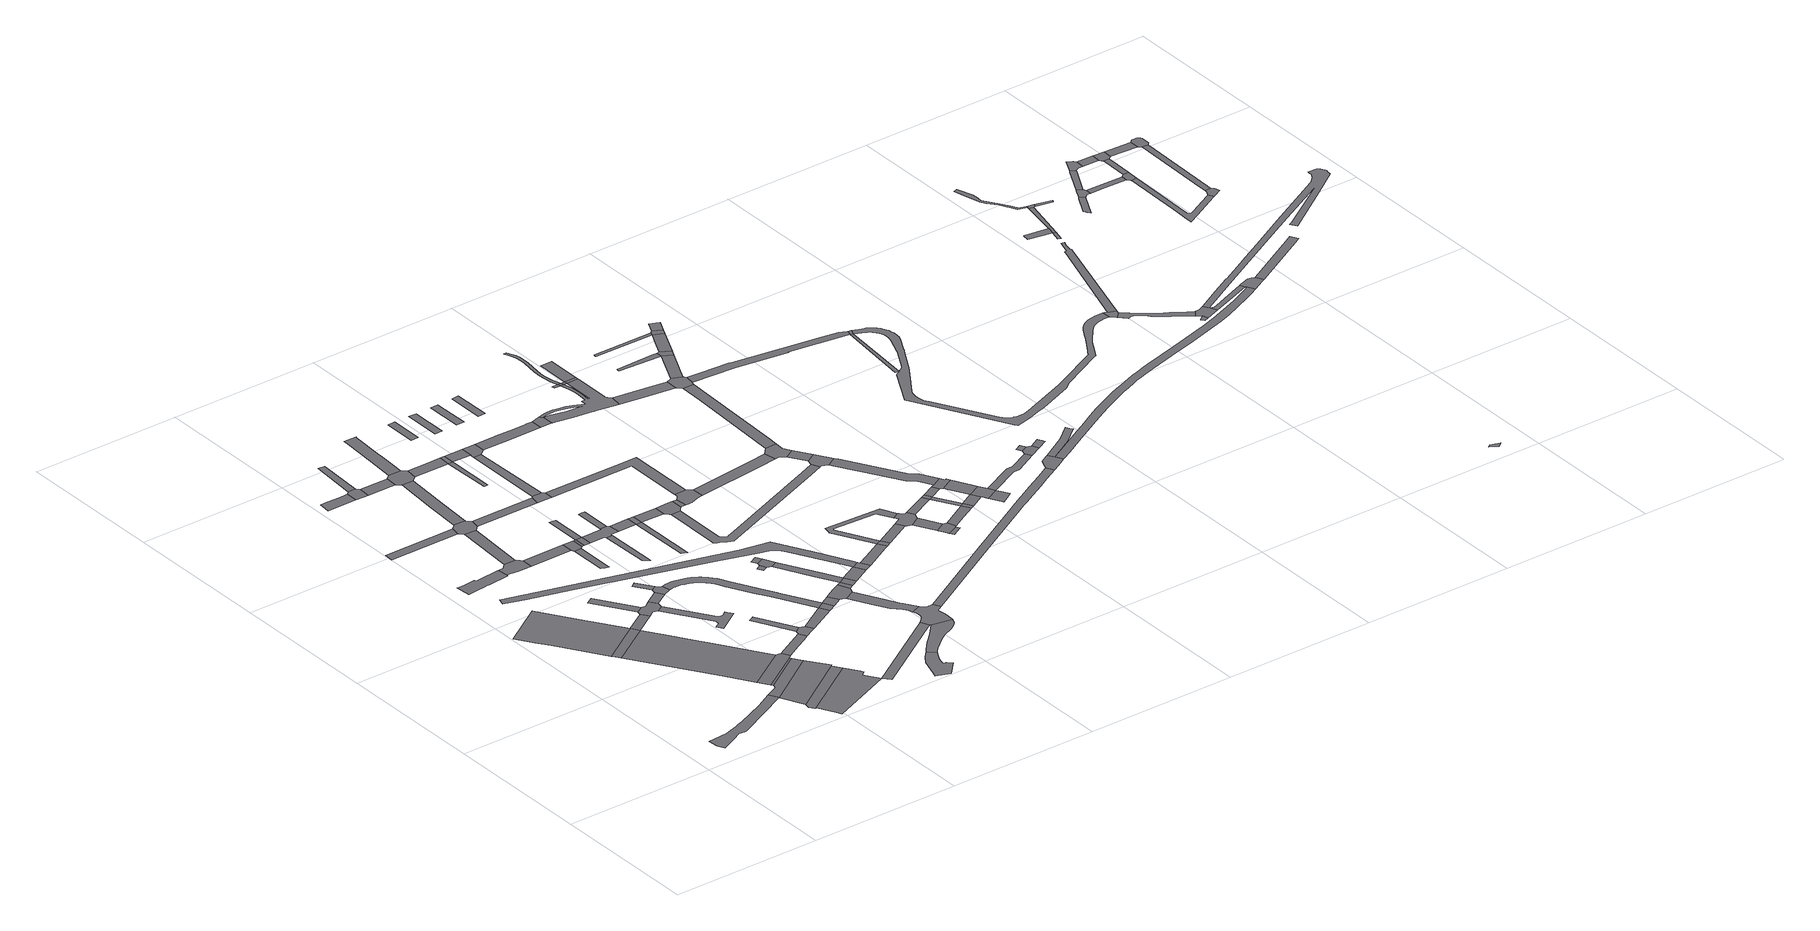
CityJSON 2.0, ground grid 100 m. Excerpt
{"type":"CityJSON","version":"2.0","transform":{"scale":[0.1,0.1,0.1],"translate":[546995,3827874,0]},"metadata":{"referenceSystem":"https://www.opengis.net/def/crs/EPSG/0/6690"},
"CityObjects":{
"road1":{"type":"Road","attributes":{"RoadStructureAttribute.sectionType":"1"},"geometry":[{"type":"MultiSurface","lod":"1","boundaries":[[[0,1,2,3,4,5,6,7,8,9,10,11,12,13,14,15,16,17]]]}]},
"road2":{"type":"Road","attributes":{"function":"3"},"geometry":[{"type":"MultiSurface","lod":"1","boundaries":[[[18,19,20,21,22,23,24,25,26]]]}]},
"road3":{"type":"Road","geometry":[{"type":"MultiSurface","lod":"1","boundaries":[[[26,25,27,28,29]]]}]},
"road4":{"type":"Road","attributes":{"RoadStructureAttribute.sectionType":"1"},"geometry":[{"type":"MultiSurface","lod":"1","boundaries":[[[30,31,32,33,34,35,36,37,38,39,40,41,42,43,44,45,46,47]]]}]},
"road5":{"type":"Road","attributes":{"function":"3"},"geometry":[{"type":"MultiSurface","lod":"1","boundaries":[[[48,49,50,51,29,28,52,53,54]]]}]},
"road6":{"type":"Road","geometry":[{"type":"MultiSurface","lod":"1","boundaries":[[[55,56,57,58,59,60,0,17,61]]]}]},
"road7":{"type":"Road","attributes":{"RoadStructureAttribute.sectionType":"1"},"geometry":[{"type":"MultiSurface","lod":"1","boundaries":[[[62,63,64,65]]]}]},
"road8":{"type":"Road","geometry":[{"type":"MultiSurface","lod":"1","boundaries":[[[66,26,29,67]]]}]},
"road9":{"type":"Road","attributes":{"function":"3"},"geometry":[{"type":"MultiSurface","lod":"1","boundaries":[[[68,61,17,69,70,71]]]}]},
"road10":{"type":"Road","geometry":[{"type":"MultiSurface","lod":"1","boundaries":[[[54,53,72,73,74,75]]]}]},
"road11":{"type":"Road","geometry":[{"type":"MultiSurface","lod":"1","boundaries":[[[73,72,56,55]]]}]},
"road12":{"type":"Road","geometry":[{"type":"MultiSurface","lod":"1","boundaries":[[[76,77,71,70,78,79,80,81,82,83]]]}]},
"road13":{"type":"Road","attributes":{"function":"3","RoadStructureAttribute.sectionType":"1"},"geometry":[{"type":"MultiSurface","lod":"1","boundaries":[[[84,85,86,87,88,89,83,82,90,91,92,93]]]}]},
"road14":{"type":"Road","geometry":[{"type":"MultiSurface","lod":"1","boundaries":[[[94,95,96,97]]]}]},
"road15":{"type":"Road","geometry":[{"type":"MultiSurface","lod":"1","boundaries":[[[98,99,30,47,100,101,102,103,104,105,106,107,108]]]}]},
"road16":{"type":"Road","attributes":{"RoadStructureAttribute.sectionType":"1"},"geometry":[{"type":"MultiSurface","lod":"1","boundaries":[[[109,110,111,112,113,114,115]]]}]},
"road17":{"type":"Road","geometry":[{"type":"MultiSurface","lod":"1","boundaries":[[[116,117,118,97,96,66,67,119,120,121,122]]]}]},
"road18":{"type":"Road","attributes":{"RoadStructureAttribute.sectionType":"1"},"geometry":[{"type":"MultiSurface","lod":"1","boundaries":[[[123,98,108,124]]]}]},
"road19":{"type":"Road","geometry":[{"type":"MultiSurface","lod":"1","boundaries":[[[125,126,127,128,115,114,129,130,131]]]}]},
"road20":{"type":"Road","geometry":[{"type":"MultiSurface","lod":"1","boundaries":[[[132,133,134,135,136,137,138,139,140,141,142,143,121,120]]]}]},
"road21":{"type":"Road","geometry":[{"type":"MultiSurface","lod":"1","boundaries":[[[144,116,122,145]]]}]},
"road22":{"type":"Road","geometry":[{"type":"MultiSurface","lod":"1","boundaries":[[[146,147,148,149,65,64,150,123,124,151,152,153,154,155,156,157,158]]]}]},
"road23":{"type":"Road","attributes":{"RoadStructureAttribute.sectionType":"1"},"geometry":[{"type":"MultiSurface","lod":"1","boundaries":[[[159,160,161,127,126]]]}]},
"road24":{"type":"Road","attributes":{"RoadStructureAttribute.sectionType":"1"},"geometry":[{"type":"MultiSurface","lod":"1","boundaries":[[[162,106,105,163,164]]]}]},
"road25":{"type":"Road","attributes":{"RoadStructureAttribute.sectionType":"1"},"geometry":[{"type":"MultiSurface","lod":"1","boundaries":[[[165,75,74,166,167,168]]]}]},
"road26":{"type":"Road","geometry":[{"type":"MultiSurface","lod":"1","boundaries":[[[169,170,171,172]]]}]},
"road27":{"type":"Road","attributes":{"RoadStructureAttribute.sectionType":"1"},"geometry":[{"type":"MultiSurface","lod":"1","boundaries":[[[173,131,130,174,175,176]]]}]},
"road28":{"type":"Road","geometry":[{"type":"MultiSurface","lod":"1","boundaries":[[[177,172,171,144,145,178,179]]]}]},
"road29":{"type":"Road","attributes":{"RoadStructureAttribute.sectionType":"1"},"geometry":[{"type":"MultiSurface","lod":"1","boundaries":[[[180,181,182,146,158,183,184]]]}]},
"road30":{"type":"Road","attributes":{"RoadStructureAttribute.sectionType":"1"},"geometry":[{"type":"MultiSurface","lod":"1","boundaries":[[[185,186,187,188,189,190]]]}]},
"road31":{"type":"Road","attributes":{"RoadStructureAttribute.sectionType":"1"},"geometry":[{"type":"MultiSurface","lod":"1","boundaries":[[[191,192,193,194,195]]]}]},
"road32":{"type":"Road","geometry":[{"type":"MultiSurface","lod":"1","boundaries":[[[164,163,190,189,196,197,198]]]}]},
"road33":{"type":"Road","geometry":[{"type":"MultiSurface","lod":"1","boundaries":[[[195,194,199,165,168,200,201,202]]]}]},
"road34":{"type":"Road","attributes":{"RoadStructureAttribute.sectionType":"1"},"geometry":[{"type":"MultiSurface","lod":"1","boundaries":[[[203,204,205,206,207,208,209,210,211,212,213,214,215,216,217,218,219,220,221,222,223,224]]]}]},
"road35":{"type":"Road","attributes":{"RoadStructureAttribute.sectionType":"1"},"geometry":[{"type":"MultiSurface","lod":"1","boundaries":[[[198,197,225,226]]]}]},
"road36":{"type":"Road","geometry":[{"type":"MultiSurface","lod":"1","boundaries":[[[227,228,176,175,229,230,180,184,231,232,233,234,235,236]]]}]},
"road37":{"type":"Road","geometry":[{"type":"MultiSurface","lod":"1","boundaries":[[[226,225,237,238]]]}]},
"road38":{"type":"Road","attributes":{"RoadStructureAttribute.sectionType":"1"},"geometry":[{"type":"MultiSurface","lod":"1","boundaries":[[[239,155,154,240,241]]]}]},
"road39":{"type":"Road","geometry":[{"type":"MultiSurface","lod":"1","boundaries":[[[242,243,244,245,246,247,248,249,250,251,252,253,254,255,256,257,258,259,260,261,262,263,264,265,266,267,179,178,268,269,270,271,272,273,274,275,276,277,278,279,280,281,282,283,284,285,286,287,288,289,290,291,292,293,294,295]]]}]},
"road40":{"type":"Road","attributes":{"RoadStructureAttribute.sectionType":"1"},"geometry":[{"type":"MultiSurface","lod":"1","boundaries":[[[296,297,298,226,238]]]}]},
"road41":{"type":"Road","geometry":[{"type":"MultiSurface","lod":"1","boundaries":[[[299,300,301,302,303,304,305,306,307,308,309,310,311,312,313,314]]]}]},
"road42":{"type":"Road","attributes":{"RoadStructureAttribute.sectionType":"1"},"geometry":[{"type":"MultiSurface","lod":"1","boundaries":[[[315,316,93,317,318,319]]]}]},
"road43":{"type":"Road","attributes":{"RoadStructureAttribute.sectionType":"1"},"geometry":[{"type":"MultiSurface","lod":"1","boundaries":[[[320,321,322,227,236,323,324,325,326,327]]]}]},
"road44":{"type":"Road","attributes":{"RoadStructureAttribute.sectionType":"1"},"geometry":[{"type":"MultiSurface","lod":"1","boundaries":[[[294,202,201,328]]]}]},
"road45":{"type":"Road","attributes":{"RoadStructureAttribute.sectionType":"1"},"geometry":[{"type":"MultiSurface","lod":"1","boundaries":[[[329,330,331,332,333,334]]]}]},
"road46":{"type":"Road","geometry":[{"type":"MultiSurface","lod":"1","boundaries":[[[335,336,238,237,337,334,333,338,339,340,341,342]]]}]},
"road47":{"type":"Road","attributes":{"RoadStructureAttribute.sectionType":"1"},"geometry":[{"type":"MultiSurface","lod":"1","boundaries":[[[343,234,233,344,345,346]]]}]},
"road48":{"type":"Road","geometry":[{"type":"MultiSurface","lod":"1","boundaries":[[[295,294,328,347]]]}]},
"road49":{"type":"Road","geometry":[{"type":"MultiSurface","lod":"1","boundaries":[[[348,349,350,351,335,342]]]}]},
"road50":{"type":"Road","attributes":{"RoadStructureAttribute.sectionType":"1"},"geometry":[{"type":"MultiSurface","lod":"1","boundaries":[[[352,353,354,355,356,357,345]]]}]},
"road51":{"type":"Road","geometry":[{"type":"MultiSurface","lod":"1","boundaries":[[[358,241,240,359,360,361,362]]]}]},
"road52":{"type":"Road","attributes":{"RoadStructureAttribute.sectionType":"1"},"geometry":[{"type":"MultiSurface","lod":"1","boundaries":[[[341,340,363,364]]]}]},
"road53":{"type":"Road","attributes":{"RoadStructureAttribute.sectionType":"1"},"geometry":[{"type":"MultiSurface","lod":"1","boundaries":[[[365,295,347,366]]]}]},
"road54":{"type":"Road","geometry":[{"type":"MultiSurface","lod":"1","boundaries":[[[346,345,357,367]]]}]},
"road55":{"type":"Road","attributes":{"RoadStructureAttribute.sectionType":"1"},"geometry":[{"type":"MultiSurface","lod":"1","boundaries":[[[363,368,369,370,371,372]]]}]},
"road56":{"type":"Road","attributes":{"RoadStructureAttribute.sectionType":"1"},"geometry":[{"type":"MultiSurface","lod":"1","boundaries":[[[373,374,375,376,299,314,377,378,379,380,381,382,383,384,385,386,387]]]}]},
"road57":{"type":"Road","geometry":[{"type":"MultiSurface","lod":"1","boundaries":[[[388,389,390,391]]]}]},
"road58":{"type":"Road","attributes":{"RoadStructureAttribute.sectionType":"1"},"geometry":[{"type":"MultiSurface","lod":"1","boundaries":[[[392,358,362,393,394]]]}]},
"road59":{"type":"Road","geometry":[{"type":"MultiSurface","lod":"1","boundaries":[[[364,363,372,395]]]}]},
"road60":{"type":"Road","attributes":{"RoadStructureAttribute.sectionType":"1"},"geometry":[{"type":"MultiSurface","lod":"1","boundaries":[[[367,357,396,397,398,399]]]}]},
"road61":{"type":"Road","geometry":[{"type":"MultiSurface","lod":"1","boundaries":[[[400,401,402,365,366,403,404,405,406,407]]]}]},
"road62":{"type":"Road","geometry":[{"type":"MultiSurface","lod":"1","boundaries":[[[408,409,410,411]]]}]},
"road63":{"type":"Road","geometry":[{"type":"MultiSurface","lod":"1","boundaries":[[[412,413,414,415]]]}]},
"road64":{"type":"Road","geometry":[{"type":"MultiSurface","lod":"1","boundaries":[[[411,410,388,391,416,417]]]}]},
"road65":{"type":"Road","attributes":{"RoadStructureAttribute.sectionType":"1"},"geometry":[{"type":"MultiSurface","lod":"1","boundaries":[[[418,419,420,421,422,405,404,423,424,425,426,427,428,429]]]}]},
"road66":{"type":"Road","attributes":{"RoadStructureAttribute.sectionType":"1"},"geometry":[{"type":"MultiSurface","lod":"1","boundaries":[[[395,372,430,431,432,433]]]}]},
"road67":{"type":"Road","geometry":[{"type":"MultiSurface","lod":"1","boundaries":[[[434,435,399,398,436,392,394,437,438,439,440]]]}]},
"road68":{"type":"Road","geometry":[{"type":"MultiSurface","lod":"1","boundaries":[[[441,417,416,442,443,444]]]}]},
"road69":{"type":"Road","attributes":{"RoadStructureAttribute.sectionType":"1"},"geometry":[{"type":"MultiSurface","lod":"1","boundaries":[[[443,400,407,445]]]}]},
"road70":{"type":"Road","geometry":[{"type":"MultiSurface","lod":"1","boundaries":[[[446,447,448,449,450,451,429,428,452,453,454,455,315,319,373,387,456,457,458,459,460,461,462,463]]]}]},
"road71":{"type":"Road","geometry":[{"type":"MultiSurface","lod":"1","boundaries":[[[444,443,445,464]]]}]},
"road72":{"type":"Road","attributes":{"RoadStructureAttribute.sectionType":"1"},"geometry":[{"type":"MultiSurface","lod":"1","boundaries":[[[465,466,467,468]]]}]},
"road73":{"type":"Road","attributes":{"RoadStructureAttribute.sectionType":"1"},"geometry":[{"type":"MultiSurface","lod":"1","boundaries":[[[469,470,471,361,360,472,473,474]]]}]},
"road74":{"type":"Road","geometry":[{"type":"MultiSurface","lod":"1","boundaries":[[[475,476,433,432,477,478,479,480,481,482,483]]]}]},
"road75":{"type":"Road","attributes":{"RoadStructureAttribute.sectionType":"1"},"geometry":[{"type":"MultiSurface","lod":"1","boundaries":[[[223,444,464,484]]]}]},
"road76":{"type":"Road","attributes":{"RoadStructureAttribute.sectionType":"1"},"geometry":[{"type":"MultiSurface","lod":"1","boundaries":[[[483,482,485,486]]]}]},
"road77":{"type":"Road","attributes":{"RoadStructureAttribute.sectionType":"1"},"geometry":[{"type":"MultiSurface","lod":"1","boundaries":[[[487,488,489,490]]]}]},
"road78":{"type":"Road","geometry":[{"type":"MultiSurface","lod":"1","boundaries":[[[224,223,484,491,492]]]}]},
"road79":{"type":"Road","attributes":{"RoadStructureAttribute.sectionType":"1"},"geometry":[{"type":"MultiSurface","lod":"1","boundaries":[[[493,494,495,496,497,498,499,440,439,500,501,502,503]]]}]},
"road80":{"type":"Road","geometry":[{"type":"MultiSurface","lod":"1","boundaries":[[[473,504,505,486,485,506,507,508,509,510,511,512,513,474]]]}]},
"road81":{"type":"Road","attributes":{"RoadStructureAttribute.sectionType":"1"},"geometry":[{"type":"MultiSurface","lod":"1","boundaries":[[[514,515,492,491,516,517,518]]]}]},
"road82":{"type":"Road","attributes":{"RoadStructureAttribute.sectionType":"1"},"geometry":[{"type":"MultiSurface","lod":"1","boundaries":[[[519,520,521,522]]]}]},
"road83":{"type":"Road","attributes":{"RoadStructureAttribute.sectionType":"1"},"geometry":[{"type":"MultiSurface","lod":"1","boundaries":[[[523,524,525,526,527,528,529,480,479,530,531,532,533,534,535,536,537,538,539]]]}]},
"road84":{"type":"Road","geometry":[{"type":"MultiSurface","lod":"1","boundaries":[[[540,503,502,541,542,543]]]}]},
"road85":{"type":"Road","geometry":[{"type":"MultiSurface","lod":"1","boundaries":[[[544,514,518,545]]]}]},
"road86":{"type":"Road","attributes":{"RoadStructureAttribute.sectionType":"1"},"geometry":[{"type":"MultiSurface","lod":"1","boundaries":[[[546,547,548,549,550,551,552,553,514,544,554,555,556,557,558,559]]]}]},
"road87":{"type":"Road","attributes":{"RoadStructureAttribute.sectionType":"1"},"geometry":[{"type":"MultiSurface","lod":"1","boundaries":[[[560,544,545,561]]]}]},
"road88":{"type":"Road","attributes":{"RoadStructureAttribute.sectionType":"1"},"geometry":[{"type":"MultiSurface","lod":"1","boundaries":[[[562,563,513,512,564,565]]]}]},
"road89":{"type":"Road","attributes":{"RoadStructureAttribute.sectionType":"1"},"geometry":[{"type":"MultiSurface","lod":"1","boundaries":[[[566,567,568,569,570,571,572,573,574,575,576,577,578,579,540,543,580,581,582,583,584,585,586,587,588,589,590,591,592,593,542,541,594,595,596,597,598,599,600,601,602,603,604,605,606,607,608,609,610,611,612,613,614,615,616,617]]]}]},
"road90":{"type":"Road","geometry":[{"type":"MultiSurface","lod":"1","boundaries":[[[618,619,620,559,558,621,560,561,622,623,624,625,626,627]]]}]},
"road91":{"type":"Road","attributes":{"RoadStructureAttribute.sectionType":"1"},"geometry":[{"type":"MultiSurface","lod":"1","boundaries":[[[624,623,628,629,630]]]}]},
"road92":{"type":"Road","geometry":[{"type":"MultiSurface","lod":"1","boundaries":[[[631,632,566,633]]]}]},
"road93":{"type":"Road","attributes":{"RoadStructureAttribute.sectionType":"1"},"geometry":[{"type":"MultiSurface","lod":"1","boundaries":[[[634,630,629,635,636,637,638,639,640,641]]]}]},
"road94":{"type":"Road","geometry":[{"type":"MultiSurface","lod":"1","boundaries":[[[642,643,644,645,646,639,638]]]}]},
"road95":{"type":"Road","geometry":[{"type":"MultiSurface","lod":"1","boundaries":[[[633,566,617,647]]]}]},
"road96":{"type":"Road","attributes":{"RoadStructureAttribute.sectionType":"1"},"geometry":[{"type":"MultiSurface","lod":"1","boundaries":[[[647,617,610,648]]]}]},
"road97":{"type":"Road","attributes":{"RoadStructureAttribute.sectionType":"1"},"geometry":[{"type":"MultiSurface","lod":"1","boundaries":[[[649,650,651,652,653,654,655,656,657,658,659,660,661,662,663,664,665,666,667,668,669,670,633,647]]]}]},
"road98":{"type":"Road","attributes":{"RoadStructureAttribute.sectionType":"1"},"geometry":[{"type":"MultiSurface","lod":"1","boundaries":[[[671,672,673,674,675,676,677,678,679,463,462,680,681,682,683,684,685,686,687]]]}]},
"road99":{"type":"Road","geometry":[{"type":"MultiSurface","lod":"1","boundaries":[[[648,610,609,688]]]}]},
"road100":{"type":"Road","attributes":{"RoadStructureAttribute.sectionType":"1"},"geometry":[{"type":"MultiSurface","lod":"1","boundaries":[[[689,690,627,626,691,692]]]}]},
"road101":{"type":"Road","attributes":{"RoadStructureAttribute.sectionType":"1"},"geometry":[{"type":"MultiSurface","lod":"1","boundaries":[[[693,694,695,696,697,648,688]]]}]},
"road102":{"type":"Road","geometry":[{"type":"MultiSurface","lod":"1","boundaries":[[[698,699,700,562,565,701,702,703]]]}]},
"road103":{"type":"Road","attributes":{"RoadStructureAttribute.sectionType":"1"},"geometry":[{"type":"MultiSurface","lod":"1","boundaries":[[[704,705,641,640,706,707]]]}]},
"road104":{"type":"Road","attributes":{"RoadStructureAttribute.sectionType":"1"},"geometry":[{"type":"MultiSurface","lod":"1","boundaries":[[[703,702,708,709]]]}]},
"road105":{"type":"Road","geometry":[{"type":"MultiSurface","lod":"1","boundaries":[[[709,708,539,538,710,711,712]]]}]},
"road106":{"type":"Road","geometry":[{"type":"MultiSurface","lod":"1","boundaries":[[[713,689,692,714]]]}]},
"road107":{"type":"Road","attributes":{"RoadStructureAttribute.sectionType":"1"},"geometry":[{"type":"MultiSurface","lod":"1","boundaries":[[[715,604,603,716,717,718]]]}]},
"road108":{"type":"Road","attributes":{"RoadStructureAttribute.sectionType":"1"},"geometry":[{"type":"MultiSurface","lod":"1","boundaries":[[[714,692,704,719]]]}]},
"road109":{"type":"Road","geometry":[{"type":"MultiSurface","lod":"1","boundaries":[[[719,704,707,720]]]}]},
"road110":{"type":"Road","attributes":{"RoadStructureAttribute.sectionType":"1"},"geometry":[{"type":"MultiSurface","lod":"1","boundaries":[[[721,713,714,722]]]}]},
"road111":{"type":"Road","attributes":{"RoadStructureAttribute.sectionType":"1"},"geometry":[{"type":"MultiSurface","lod":"1","boundaries":[[[723,724,725,700,699,726,727,728]]]}]},
"road112":{"type":"Road","attributes":{"RoadStructureAttribute.sectionType":"1"},"geometry":[{"type":"MultiSurface","lod":"1","boundaries":[[[729,730,731,712,711,732,733,734,735,736,737]]]}]},
"road113":{"type":"Road","attributes":{"RoadStructureAttribute.sectionType":"1"},"geometry":[{"type":"MultiSurface","lod":"1","boundaries":[[[738,719,720,739]]]}]},
"road114":{"type":"Road","geometry":[{"type":"MultiSurface","lod":"1","boundaries":[[[740,741,737,736,721,722,742,743]]]}]},
"road115":{"type":"Road","attributes":{"RoadStructureAttribute.sectionType":"1"},"geometry":[{"type":"MultiSurface","lod":"1","boundaries":[[[744,743,742,738,745]]]}]},
"road116":{"type":"Road","geometry":[{"type":"MultiSurface","lod":"1","boundaries":[[[746,747,748,718,717,749,723,728,750,751,752,753,754,755,756,757,758,759]]]}]},
"road117":{"type":"Road","geometry":[{"type":"MultiSurface","lod":"1","boundaries":[[[745,738,739,760,761,762,763,764]]]}]},
"road118":{"type":"Road","geometry":[{"type":"MultiSurface","lod":"1","boundaries":[[[765,766,767,768,769,770,771,763,762]]]}]},
"road119":{"type":"Road","attributes":{"RoadStructureAttribute.sectionType":"1"},"geometry":[{"type":"MultiSurface","lod":"1","boundaries":[[[772,773,774,775,776,777,778,779]]]}]},
"road120":{"type":"Road","attributes":{"RoadStructureAttribute.sectionType":"1"},"geometry":[{"type":"MultiSurface","lod":"1","boundaries":[[[779,746,759,780]]]}]},
"road121":{"type":"Road","attributes":{"RoadStructureAttribute.sectionType":"1"},"geometry":[{"type":"MultiSurface","lod":"1","boundaries":[[[781,782,783,784,785,786]]]}]},
"road122":{"type":"Road","geometry":[{"type":"MultiSurface","lod":"1","boundaries":[[[787,788,772,779,780,789]]]}]},
"road123":{"type":"Road","attributes":{"RoadStructureAttribute.sectionType":"1"},"geometry":[{"type":"MultiSurface","lod":"1","boundaries":[[[790,791,792,764,763,793,794,795]]]}]},
"road124":{"type":"Road","attributes":{"RoadStructureAttribute.sectionType":"1"},"geometry":[{"type":"MultiSurface","lod":"1","boundaries":[[[785,796,797,798,787,789,799]]]}]},
"road125":{"type":"Road","geometry":[{"type":"MultiSurface","lod":"1","boundaries":[[[800,801,802,803,786,785,799,804]]]}]},
"road126":{"type":"Road","attributes":{"RoadStructureAttribute.sectionType":"1"},"geometry":[{"type":"MultiSurface","lod":"1","boundaries":[[[805,800,804,806]]]}]},
"road127":{"type":"Road","geometry":[{"type":"MultiSurface","lod":"1","boundaries":[[[807,808,809,810,671,687,811,812,813,814]]]}]},
"road128":{"type":"Road","geometry":[{"type":"MultiSurface","lod":"1","boundaries":[[[815,816,817,818]]]}]},
"road129":{"type":"Road","attributes":{"RoadStructureAttribute.sectionType":"1"},"geometry":[{"type":"MultiSurface","lod":"1","boundaries":[[[819,820,821,822,823,824,825,756,755,826,827,828,829,830,831,832]]]}]},
"road130":{"type":"Road","geometry":[{"type":"MultiSurface","lod":"1","boundaries":[[[833,818,817,834,790,795,835,836]]]}]},
"road131":{"type":"Road","attributes":{"RoadStructureAttribute.sectionType":"1"},"geometry":[{"type":"MultiSurface","lod":"1","boundaries":[[[837,838,839,836,835]]]}]},
"road132":{"type":"Road","attributes":{"RoadStructureAttribute.sectionType":"1"},"geometry":[{"type":"MultiSurface","lod":"1","boundaries":[[[840,841,842,843,844,845,807,814]]]}]},
"road133":{"type":"Road","attributes":{"RoadStructureAttribute.sectionType":"1"},"geometry":[{"type":"MultiSurface","lod":"1","boundaries":[[[831,846,847,848]]]}]},
"road134":{"type":"Road","geometry":[{"type":"MultiSurface","lod":"1","boundaries":[[[832,831,848,849]]]}]},
"road135":{"type":"Road","attributes":{"RoadStructureAttribute.sectionType":"1"},"geometry":[{"type":"MultiSurface","lod":"1","boundaries":[[[850,851,852,853,854,855,856,857,858,859,860,861,862,863,864,865,866,867,868,869,870,871,872,873,874,875,876,877,878,879,880,881,882,883,884,885,886,887,888,889,890,891,892,893,894,895,896,897,898,899,900,901,902,903,904,905,906,907,908,909,910,911,912,913,849,848,914,915,916,917,918,919,920,921,922,923,924,925,926,927,928,929,930,931,932,847,933,934,935,936,937,938,939,940,941,942,943,944,945,946,947,948,949,950,951,952,953,954,955,956,957,958,959,960,961,962,963,964,965]]]}]},
"road136":{"type":"Road","attributes":{"RoadStructureAttribute.sectionType":"1"},"geometry":[{"type":"MultiSurface","lod":"1","boundaries":[[[966,967,968,969,970,971,972,973,974,975,976,977,978,979,980,981,982,983,984,985,986,987,988,989,813,812,990,991,992,993,994,995,996,997,998,999,1000,1001,1002,1003,1004,1005,1006,1007,1008,1009,1010,1011,1012,1013,1014,1015]]]}]},
"road137":{"type":"Road","geometry":[{"type":"MultiSurface","lod":"1","boundaries":[[[1016,965,964,1017,1018,1019,1020]]]}]},
"road138":{"type":"Road","geometry":[{"type":"MultiSurface","lod":"1","boundaries":[[[1021,1022,1023,1024]]]}]},
"road139":{"type":"Road","attributes":{"RoadStructureAttribute.sectionType":"1"},"geometry":[{"type":"MultiSurface","lod":"1","boundaries":[[[1025,1026,1027,1028,1029,1030,1031,1032,1033,1034,1035,1018,1017,1036,1037,1038,1039,1040,1041,1042,1043,1044,1045,1046,1047,1048]]]}]},
"road140":{"type":"Road","attributes":{"RoadStructureAttribute.sectionType":"1"},"geometry":[{"type":"MultiSurface","lod":"1","boundaries":[[[1049,1050,1051,1052,1053,1054,1055,1056,1057,1058,1059,1060,1061,1062,1063,1064,1065,1066,1020,1019]]]}]},
"road141":{"type":"Road","geometry":[{"type":"MultiSurface","lod":"1","boundaries":[[[1067,1068,1069,1070,1071,1072,1073,1074]]]}]},
"road142":{"type":"Road","geometry":[{"type":"MultiSurface","lod":"1","boundaries":[[[1075,1076,1048,1047,1077,1067,1074,1078,1079,1080,1081]]]}]},
"road143":{"type":"Road","geometry":[{"type":"MultiSurface","lod":"1","boundaries":[[[1082,1083,1084,1085,1086]]]}]},
"road144":{"type":"Road","geometry":[{"type":"MultiSurface","lod":"1","boundaries":[[[1085,1087,1088,1089]]]}]},
"road145":{"type":"Road","attributes":{"RoadStructureAttribute.sectionType":"1"},"geometry":[{"type":"MultiSurface","lod":"1","boundaries":[[[1090,1091,1092,1093,1094,1095,1096,1079,1078,1097,1098]]]}]},
"road146":{"type":"Road","attributes":{"RoadStructureAttribute.sectionType":"1"},"geometry":[{"type":"MultiSurface","lod":"1","boundaries":[[[1099,1086,1085,1089,1100]]]}]},
"road147":{"type":"Road","attributes":{"RoadStructureAttribute.sectionType":"1"},"geometry":[{"type":"MultiSurface","lod":"1","boundaries":[[[1101,1102,1103,1104,1105,1106,1107,1108,1109,1110,1111,1112,1113,1114,1115,1116]]]}]},
"road148":{"type":"Road","geometry":[{"type":"MultiSurface","lod":"1","boundaries":[[[1116,1115,1099,1100,1117,1118]]]}]},
"road149":{"type":"Road","geometry":[{"type":"MultiSurface","lod":"1","boundaries":[[[1119,1120,1121,1090,1098,1122,966,1015,1123,1124,1125]]]}]},
"road150":{"type":"Road","geometry":[{"type":"MultiSurface","lod":"1","boundaries":[[[1126,1127,1118,1117]]]}]},
"road151":{"type":"Road","geometry":[{"type":"MultiSurface","lod":"1","boundaries":[[[1128,1129,1130,1131,1132,1133,1134,1135,1136,1137,1138]]]}]},
"road152":{"type":"Road","geometry":[{"type":"MultiSurface","lod":"1","boundaries":[[[1139,1140,1141,1142,1128,1138,1143,1144,1145,1146]]]}]},
"road153":{"type":"Road","attributes":{"RoadStructureAttribute.sectionType":"1"},"geometry":[{"type":"MultiSurface","lod":"1","boundaries":[[[1147,1148,1149,1125,1124,1150,1151,1152]]]}]},
"road154":{"type":"Road","attributes":{"RoadStructureAttribute.sectionType":"1"},"geometry":[{"type":"MultiSurface","lod":"1","boundaries":[[[1153,1154,1139,1146,1155,1156]]]}]},
"road155":{"type":"Road","attributes":{"RoadStructureAttribute.sectionType":"1"},"geometry":[{"type":"MultiSurface","lod":"1","boundaries":[[[1145,1144,1157,1158,1159]]]}]},
"road156":{"type":"Road","attributes":{"RoadStructureAttribute.sectionType":"1"},"geometry":[{"type":"MultiSurface","lod":"1","boundaries":[[[1160,1161,1162,1163,1164,1165,1166,1167,1168,1169,1170,1171,1172,1173,1174,1075,1081,1175,1176,1177,1178,1179,1180,1181,1182,1183,1184,1185,1186,1187,1188,1189,1190,1191,1192,1193,1194,1195]]]}]},
"road157":{"type":"Road","geometry":[{"type":"MultiSurface","lod":"1","boundaries":[[[1196,1197,1153,1156,1198,1199,1200,1201,1202]]]}]},
"road158":{"type":"Road","geometry":[{"type":"MultiSurface","lod":"1","boundaries":[[[1203,1159,1158,1204,1205,1206,1207]]]}]},
"road159":{"type":"Road","attributes":{"RoadStructureAttribute.sectionType":"1"},"geometry":[{"type":"MultiSurface","lod":"1","boundaries":[[[1201,1200,1208,1209]]]}]},
"road160":{"type":"Road","attributes":{"RoadStructureAttribute.sectionType":"1"},"geometry":[{"type":"MultiSurface","lod":"1","boundaries":[[[1210,1211,1212,1213,1214,1215,1216,1206,1205,1217,1218,1219,1220,1221,1222,1223]]]}]},
"road161":{"type":"Road","attributes":{"RoadStructureAttribute.sectionType":"1"},"geometry":[{"type":"MultiSurface","lod":"1","boundaries":[[[1224,1225,1203,1207,1226,1227]]]}]},
"road162":{"type":"Road","geometry":[{"type":"MultiSurface","lod":"1","boundaries":[[[1209,1208,1228,1224,1227,1229,1230]]]}]},
"road163":{"type":"Road","geometry":[{"type":"MultiSurface","lod":"1","boundaries":[[[1231,1232,1223,1222,1233,1234,1235,1236,1237,1238]]]}]},
"road164":{"type":"Road","attributes":{"RoadStructureAttribute.sectionType":"1"},"geometry":[{"type":"MultiSurface","lod":"1","boundaries":[[[1230,1229,1239,1240]]]}]},
"road165":{"type":"Road","attributes":{"RoadStructureAttribute.sectionType":"1"},"geometry":[{"type":"MultiSurface","lod":"1","boundaries":[[[1241,1242,1231,1238,1243,1244]]]}]},
"road166":{"type":"Road","geometry":[{"type":"MultiSurface","lod":"1","boundaries":[[[1245,1246,1240,1239,1247,1241,1244,1248,1249,1250,1251,1252]]]}]}
},
"vertices":[
[787,459,0],[674,399,0],[485,315,0],[445,301,0],[425,294,0],[353,269,0],[333,263,0],[200,251,0],[207,185,0],[211,174,0],[228,139,0],[246,147,0],[326,186,0],[389,216,0],[426,213,0],[441,212,0],[453,218,0],[817,398,0],
[483,1735,0],[482,1736,0],[400,1862,0],[291,2030,0],[15,1851,0],[99,1722,0],[143,1655,0],[340,1351,0],[615,1530,0],
[354,1329,0],[373,1301,0],[648,1480,0],
[415,2507,0],[269,2493,0],[247,2491,0],[244,2497,0],[239,2505,0],[160,2498,0],[113,2495,0],[110,2495,0],[116,2428,0],[118,2400,0],[121,2400,0],[169,2405,0],[251,2411,0],[254,2412,0],[272,2413,0],[276,2413,0],[422,2426,0],[422,2439,0],
[1056,847,0],[887,1108,0],[820,1212,0],[742,1333,0],[708,785,0],[820,612,0],[1094,789,0],
[1144,703,0],[876,527,0],[867,500,0],[860,496,0],[831,482,0],[801,466,0],[1183,644,0],
[11,3037,0],[7,2976,0],[485,2976,0],[493,3036,0],
[759,1624,0],[792,1574,0],
[1267,517,0],[820,393,0],[891,244,0],[1277,503,0],
[866,542,0],[1135,717,0],[1159,730,0],[1130,783,0],
[1269,497,0],[1273,500,0],[888,229,0],[884,210,0],[884,209,0],[906,177,0],[912,180,0],[1307,438,0],
[1396,238,0],[1357,297,0],[1351,306,0],[1353,308,0],[1378,331,0],[1365,349,0],[918,170,0],[974,62,0],[991,32,0],[1415,210,0],
[645,1936,0],[599,1906,0],[764,1652,0],[810,1682,0],
[484,2540,0],[454,2511,0],[499,2434,0],[500,2429,0],[518,2429,0],[558,2430,0],[590,2430,0],[594,2430,0],[597,2508,0],[583,2522,0],[564,2540,0],
[251,3712,0],[201,3712,0],[112,3713,0],[63,3713,0],[56,3633,0],[254,3633,0],[255,3712,0],
[881,1705,0],[838,1676,0],[837,1676,0],[832,1600,0],[863,1590,0],[909,1620,0],[914,1654,0],
[513,2946,0],[593,2942,0],
[341,3719,0],[327,3735,0],[277,3732,0],[261,3717,0],[315,3632,0],[344,3632,0],[348,3711,0],
[1028,1336,0],[1055,1296,0],[1050,1267,0],[1015,1244,0],[1040,1207,0],[1186,1302,0],[1164,1337,0],[1158,1347,0],[1144,1337,0],[1123,1324,0],[1101,1326,0],[1094,1337,0],
[973,1765,0],[1006,1715,0],
[526,3067,0],[526,3065,0],[512,3052,0],[500,3042,0],[496,2964,0],[612,2962,0],[617,2968,0],[622,2973,0],[623,2975,0],[633,3034,0],[619,3049,0],[617,3052,0],[605,3064,0],
[344,4042,0],[321,4044,0],[299,4045,0],
[603,2508,0],[883,2431,0],[883,2510,0],
[1339,894,0],[1248,780,0],[1328,823,0],[1366,844,0],
[948,1923,0],[914,1901,0],[980,1798,0],[1014,1819,0],
[505,3711,0],[508,3631,0],[537,3631,0],[543,3711,0],
[1022,1806,0],[1059,1736,0],[1049,1795,0],
[568,3606,0],[543,3300,0],[542,3300,0],[622,3300,0],[647,3603,0],
[894,2166,0],[918,2159,0],[942,2151,0],[942,2159,0],[942,2414,0],[892,2411,0],
[1251,1206,0],[1231,1196,0],[1211,1185,0],[1348,924,0],[1385,951,0],
[957,2427,0],[961,2431,0],[960,2510,0],
[1343,905,0],[1422,874,0],[1448,888,0],[1422,938,0],
[2089,1347,0],[1961,1590,0],[1960,1590,0],[1960,1591,0],[1843,1812,0],[1651,1849,0],[219,2240,0],[206,2194,0],[336,2156,0],[631,2071,0],[1092,1938,0],[1167,1916,0],[1459,1830,0],[1708,1756,0],[1791,1731,0],[1814,1713,0],[1831,1700,0],[1836,1691,0],[1838,1688,0],[2022,1346,0],[2048,1299,0],[2100,1326,0],
[976,2431,0],[976,2510,0],
[574,3738,0],[554,3721,0],[548,3623,0],[566,3608,0],[647,3604,0],[668,3621,0],[679,3630,0],[690,3710,0],[675,3722,0],[657,3735,0],
[1021,2431,0],[1021,2510,0],
[1057,3033,0],[1058,2973,0],[1067,3033,0],
[1538,1320,0],[1527,1341,0],[1474,1439,0],[1442,1498,0],[1403,1569,0],[1385,1605,0],[1364,1647,0],[1351,1671,0],[1343,1682,0],[1335,1693,0],[1318,1713,0],[1306,1725,0],[1289,1741,0],[1280,1748,0],[1264,1759,0],[1256,1764,0],[1243,1771,0],[1223,1780,0],[1210,1785,0],[1182,1793,0],[1155,1799,0],[1141,1802,0],[1129,1803,0],[1120,1804,0],[1104,1803,0],[1085,1801,0],[1094,1742,0],[1108,1743,0],[1120,1744,0],[1125,1743,0],[1133,1743,0],[1142,1741,0],[1166,1735,0],[1192,1727,0],[1201,1724,0],[1216,1718,0],[1225,1713,0],[1231,1709,0],[1243,1700,0],[1250,1695,0],[1264,1682,0],[1274,1672,0],[1289,1655,0],[1294,1647,0],[1300,1640,0],[1311,1619,0],[1331,1578,0],[1350,1541,0],[1389,1469,0],[1421,1411,0],[1459,1340,0],[1485,1292,0],[1611,1055,0],[1661,1086,0],
[1021,2755,0],[998,2755,0],[976,2755,0],
[1794,288,0],[1758,250,0],[1723,197,0],[1685,78,0],[1672,42,0],[1763,10,0],[1843,95,0],[1817,126,0],[1807,123,0],[1802,124,0],[1796,133,0],[1796,138,0],[1798,149,0],[1807,179,0],[1823,209,0],[1842,243,0],
[1971,573,0],[1718,405,0],[1454,164,0],[1898,453,0],[1998,519,0],
[605,4196,0],[602,4157,0],[587,3923,0],[661,3802,0],[669,3921,0],[672,3972,0],[686,4182,0],[687,4190,0],
[1645,993,0],
[1135,2093,0],[1155,2080,0],[1175,2066,0],[1175,2080,0],[1172,2421,0],[1132,2421,0],
[1164,2522,0],[1164,2511,0],[1121,2431,0],[1172,2434,0],[1174,2434,0],[1229,2434,0],[1223,2511,0],[1211,2521,0],
[838,3711,0],[919,3631,0],[922,3631,0],[926,3711,0],
[1696,1020,0],
[1209,2726,0],[1188,2727,0],[1166,2728,0],[1166,2727,0],
[923,3623,0],[928,3303,0],[941,3304,0],[953,3304,0],[955,3621,0],[955,3632,0],
[1078,3047,0],[1120,2973,0],[1161,2973,0],[1161,3032,0],[1146,3046,0],
[1357,2434,0],[1356,2512,0],
[1725,1124,0],[1765,1057,0],
[955,3711,0],
[1361,2021,0],[1380,2014,0],[1398,2008,0],[1398,2015,0],[1394,2434,0],
[2002,509,0],[1931,432,0],[1867,371,0],[1813,308,0],[1853,259,0],[1871,279,0],[1913,315,0],[1942,337,0],[1980,365,0],[2001,376,0],[2067,407,0],[2098,426,0],[2120,447,0],[2130,462,0],[2137,483,0],
[1635,1637,0],[1600,1616,0],[1617,1580,0],[1653,1599,0],
[1082,3601,0],[1135,3593,0],[1135,3601,0],
[1394,2512,0],
[960,3632,0],[1080,3631,0],[1083,3631,0],[1083,3711,0],
[1853,1193,0],[1801,1168,0],[1761,1146,0],[1780,1052,0],[1801,1046,0],[1873,1082,0],[1882,1106,0],[1888,1119,0],
[1668,1726,0],[1620,1700,0],[1640,1662,0],[1689,1687,0],
[915,3971,0],[966,3971,0],[966,4191,0],[914,4185,0],
[1680,1587,0],[1730,1611,0],
[2041,772,0],[2023,803,0],[2009,819,0],[1962,911,0],[1949,935,0],[1877,903,0],[1877,902,0],[1930,801,0],[1983,745,0],[1999,717,0],[2011,691,0],[2073,718,0],
[1395,2434,0],[1401,2434,0],[1554,2434,0],[1556,2512,0],
[1130,3711,0],[1110,3711,0],[1083,3620,0],[1149,3611,0],[1163,3622,0],[1174,3631,0],[1174,3711,0],
[1872,1344,0],[1810,1344,0],[1883,1207,0],[1929,1237,0],
[1920,1137,0],
[2138,687,0],[2122,686,0],[2117,687,0],[2107,688,0],[2093,696,0],[2082,705,0],[2018,671,0],[2020,652,0],[2019,634,0],[2011,610,0],[2140,505,0],[2141,524,0],[2142,559,0],[2137,616,0],[2138,618,0],[2150,625,0],[2177,643,0],[2153,690,0],
[1969,1162,0],
[1066,4191,0],[1066,3943,0],[1118,3943,0],[1119,4188,0],
[1818,3031,0],[1779,3031,0],[1737,3031,0],[1737,2971,0],[1739,2568,0],[1819,2568,0],
[1647,2513,0],[1597,2512,0],[1555,2433,0],[1577,2408,0],[1583,2402,0],[1651,2403,0],[1657,2410,0],[1677,2434,0],[1677,2513,0],
[2086,1224,0],
[1713,2434,0],[1711,2513,0],
[1226,3946,0],[1279,3946,0],[1279,4193,0],[1224,4189,0],
[2139,1253,0],[2109,1310,0],
[1548,3711,0],[1544,3711,0],[1426,3710,0],[1421,3710,0],[1327,3711,0],[1320,3711,0],[1319,3711,0],[1327,3631,0],[1444,3631,0],[1588,3631,0],[1589,3711,0],
[1739,2545,0],[1719,2522,0],[1735,2435,0],[1740,2435,0],[1742,2435,0],[1758,2435,0],[1760,2435,0],[1818,2457,0],[1853,2462,0],[1851,2542,0],
[2317,1421,0],[2180,1348,0],[2319,1349,0],[2332,1356,0],[2348,1364,0],
[1384,3949,0],[1435,3949,0],[1434,4201,0],[1383,4194,0],
[2465,2317,0],[1751,2034,0],[1750,2033,0],[1693,2010,0],[1692,2010,0],[1680,2011,0],[1649,2041,0],[1579,2022,0],[1578,2001,0],[1598,1990,0],[1625,1977,0],[1651,1963,0],[1686,1945,0],[1980,2062,0],[2488,2262,0],[2584,2302,0],[2561,2358,0],
[1655,3730,0],[1669,3631,0],[1671,3711,0],[1661,3711,0],
[2349,1437,0],[2379,1381,0],
[2566,1719,0],[2565,1720,0],[2186,1738,0],[2184,1730,0],[2180,1710,0],[2175,1689,0],[2174,1686,0],[2176,1683,0],[2213,1693,0],[2215,1697,0],[2221,1708,0],[2515,1692,0],[2569,1595,0],[2615,1621,0],
[2533,1535,0],[2563,1480,0],
[2423,2615,0],[2305,2597,0],[2318,2513,0],[2435,2531,0],
[1967,3931,0],[1971,3913,0],[1980,3868,0],[1984,3820,0],[1984,3787,0],[1979,3720,0],[1953,3718,0],[1954,3684,0],[1886,3713,0],[1849,3726,0],[1793,3740,0],[1763,3744,0],[1719,3744,0],[1697,3740,0],[1701,3721,0],[1721,3724,0],[1762,3724,0],[1789,3720,0],[1843,3707,0],[1878,3694,0],[1940,3668,0],[1908,3673,0],[1818,3685,0],[1778,3693,0],[1709,3706,0],[1690,3709,0],[1689,3709,0],[1682,3710,0],[1676,3630,0],[1686,3629,0],[1696,3627,0],[1706,3625,0],[1807,3608,0],[1936,3588,0],[1944,3587,0],[1958,3585,0],[1972,3583,0],[2103,3563,0],[2114,3642,0],[2097,3665,0],[2089,3674,0],[2090,3689,0],[2090,3916,0],[2090,3931,0],[2011,3931,0],[2010,3719,0],[1999,3719,0],[2004,3786,0],[2004,3820,0],[2000,3871,0],[1991,3918,0],[1987,3931,0],
[2652,1591,0],[2633,1597,0],[2622,1617,0],[2586,1563,0],[2575,1477,0],[2605,1468,0],[2675,1510,0],[2683,1535,0],[2688,1549,0],[2665,1597,0],
[2666,1352,0],[2678,1329,0],[2749,1367,0],
[1922,3952,0],[1922,3932,0],[1961,3951,0],
[2762,1363,0],[2683,1320,0],[2684,1319,0],[2704,1280,0],[2714,1261,0],[2787,1296,0],[2796,1301,0],[2774,1360,0],
[2729,1232,0],[2762,1250,0],[2794,1268,0],[2800,1271,0],[2793,1284,0],
[1982,3951,0],
[2011,3951,0],
[1975,3978,0],[1968,4007,0],[1959,4065,0],[1958,4094,0],[1960,4146,0],[1974,4253,0],[1977,4299,0],[1976,4324,0],[1969,4359,0],[1961,4383,0],[1947,4415,0],[1926,4413,0],[1942,4375,0],[1950,4354,0],[1956,4321,0],[1957,4299,0],[1954,4255,0],[1940,4148,0],[1938,4094,0],[1940,4063,0],[1948,4003,0],[1956,3973,0],
[3601,1505,0],[3594,1501,0],[3511,1456,0],[3395,1393,0],[3332,1359,0],[3250,1314,0],[3217,1296,0],[3165,1266,0],[2742,1026,0],[2769,980,0],[3191,1219,0],[3242,1248,0],[3276,1266,0],[3353,1308,0],[3450,1360,0],[3527,1402,0],[3627,1457,0],
[2090,3951,0],
[2837,1678,0],[2813,1666,0],[2835,1621,0],[2859,1633,0],
[2092,4180,0],[2012,4177,0],[2012,4143,0],[2012,4141,0],[2012,4112,0],
[2540,2599,0],[2544,2660,0],[2464,2655,0],[2462,2535,0],[2502,2509,0],[2570,2551,0],
[2956,1466,0],[2951,1463,0],[2892,1355,0],[2988,1408,0],
[2572,2398,0],[2639,2440,0],
[2595,2307,0],[2638,2291,0],[2706,2333,0],
[2865,1692,0],[2887,1647,0],
[2382,3606,0],[2262,3539,0],[2473,3512,0],[2476,3593,0],
[2980,1480,0],
[3013,1421,0],
[2952,1734,0],[2974,1689,0],
[2504,3481,0],[2499,3319,0],[2474,2847,0],[2547,2728,0],[2573,3320,0],[2578,3479,0],
[2985,1894,0],[2940,1930,0],[2721,2309,0],[2652,2268,0],[2735,2124,0],[2878,1876,0],[2923,1842,0],[2975,1745,0],[3045,1784,0],
[3075,1533,0],[3110,1475,0],
[3073,1753,0],[3063,1751,0],[2995,1684,0],[3084,1733,0],
[3149,1613,0],[3166,1581,0],
[2513,3611,0],[2512,3608,0],[2511,3607,0],[2497,3489,0],[2579,3496,0],[2579,3501,0],[2579,3502,0],[2580,3502,0],[2583,3502,0],[2585,3502,0],[2595,3565,0],[2590,3571,0],[2583,3580,0],[2580,3583,0],
[3112,1476,0],[3116,1468,0],[3132,1436,0],[3220,1481,0],[3197,1525,0],
[3172,1357,0],[3175,1351,0],[3177,1346,0],[3194,1358,0],[3220,1375,0],[3262,1402,0],[3227,1467,0],
[2623,3885,0],[2591,3884,0],[2332,3877,0],[2332,3867,0],[2332,3857,0],[2612,3844,0],[2620,3843,0],[2624,3843,0],
[2690,3811,0],
[2328,4087,0],[2326,4077,0],[2325,4067,0],[2326,4067,0],[2731,4064,0],[2736,4084,0],
[2644,3885,0],[2640,3885,0],[2710,3853,0],
[3601,1706,0],[3460,1633,0],[3417,1633,0],[3429,1583,0],[3472,1583,0],[3624,1662,0],
[2726,4054,0],[2692,3986,0],[2649,3897,0],[2797,4032,0],
[2753,4099,0],[2748,4098,0],[2741,4084,0],[2737,4084,0],[2815,4069,0],
[2789,4175,0],[2851,4145,0],
[3694,1613,0],[3680,1604,0],[3630,1576,0],[3608,1524,0],[3702,1498,0],[3742,1520,0],[3716,1569,0],[3717,1571,0],
[3635,1796,0],[3591,1772,0],[3610,1737,0],[3654,1760,0],
[3590,3432,0],[3484,3450,0],[3221,3489,0],[3029,3520,0],[2903,3538,0],[2884,3543,0],[2685,3557,0],[2878,3482,0],[3173,3437,0],[3226,3428,0],[3228,3436,0],[3617,3377,0],[3628,3373,0],[3640,3413,0],
[3656,1760,0],[3609,1736,0],[3710,1707,0],[3687,1751,0],
[3779,1742,0],[3768,1763,0],[3756,1787,0],
[3886,1668,0],[3990,1754,0],[3978,1774,0],[3965,1794,0],[3963,1792,0],[3863,1710,0],
[3573,2880,0],[3599,2877,0],[3646,3366,0],
[3660,3406,0],
[4864,2681,0],[4845,2680,0],[4827,2676,0],[4807,2669,0],[4788,2662,0],[4773,2654,0],[4758,2644,0],[4744,2632,0],[4732,2620,0],[4718,2602,0],[4693,2560,0],[4680,2538,0],[4673,2526,0],[4662,2508,0],[4661,2506,0],[4645,2479,0],[4637,2466,0],[4630,2456,0],[4596,2404,0],[4579,2379,0],[4572,2362,0],[4273,2219,0],[4226,2197,0],[3916,2076,0],[3880,2065,0],[3850,2061,0],[3825,2062,0],[3803,2068,0],[3800,2069,0],[3781,2077,0],[3763,2089,0],[3748,2104,0],[3736,2122,0],[3525,2506,0],[3510,2535,0],[3504,2555,0],[3501,2580,0],[3503,2603,0],[3507,2622,0],[3511,2639,0],[3518,2654,0],[3624,2811,0],[3669,2879,0],[3675,2890,0],[3759,3036,0],[3761,3039,0],[3763,3043,0],[3766,3048,0],[3767,3050,0],[3826,3161,0],[3833,3181,0],[3837,3209,0],[3839,3234,0],[3835,3255,0],[3830,3276,0],[3818,3302,0],[3808,3319,0],[3797,3332,0],[3793,3338,0],[3784,3347,0],[3767,3362,0],[3747,3375,0],[3738,3379,0],[3706,3389,0],[3718,3338,0],[3722,3335,0],[3726,3333,0],[3728,3331,0],[3746,3316,0],[3760,3298,0],[3770,3281,0],[3775,3267,0],[3780,3249,0],[3781,3230,0],[3780,3213,0],[3777,3194,0],[3769,3172,0],[3729,3067,0],[3727,3059,0],[3726,3058,0],[3642,2910,0],[3636,2900,0],[3635,2899,0],[3562,2853,0],[3427,2600,0],[3754,1998,0],[3766,1977,0],[3804,1988,0],[3837,1997,0],[3896,2013,0],[3947,2028,0],[3976,2038,0],[4008,2050,0],[4244,2144,0],[4288,2179,0],[4580,2319,0],[4596,2327,0],[4597,2328,0],[4598,2329,0],[4629,2383,0],[4632,2388,0],[4672,2457,0],[4687,2478,0],[4706,2503,0],[4708,2506,0],[4732,2534,0],[4747,2550,0],[4761,2568,0],[4765,2572,0],[4788,2593,0],[4810,2607,0],[4835,2617,0],[4864,2624,0],[4884,2626,0],[4922,2623,0],[4920,2683,0],
[5750,2410,0],[5733,2398,0],[5643,2353,0],[5604,2336,0],[5522,2301,0],[5462,2277,0],[5389,2249,0],[5286,2214,0],[5011,2135,0],[4770,2071,0],[4738,2060,0],[4672,2039,0],[4625,2022,0],[4583,2005,0],[4516,1981,0],[4462,1960,0],[4418,1941,0],[4361,1915,0],[4299,1885,0],[4236,1855,0],[4162,1816,0],[4083,1773,0],[3996,1725,0],[3863,1650,0],[3813,1559,0],[3931,1625,0],[3999,1663,0],[4076,1704,0],[4144,1742,0],[4239,1794,0],[4301,1826,0],[4366,1858,0],[4429,1888,0],[4478,1909,0],[4525,1926,0],[4583,1949,0],[4612,1963,0],[4639,1972,0],[4680,1985,0],[4730,2001,0],[4765,2012,0],[4825,2029,0],[5005,2078,0],[5109,2106,0],[5406,2198,0],[5480,2224,0],[5579,2265,0],[5673,2307,0],[5725,2333,0],[5777,2361,0],
[4934,2683,0],[4954,2591,0],[4993,2630,0],[5000,2653,0],[4948,2669,0],
[5768,155,0],[5751,144,0],[5801,112,0],[5833,135,0],
[5271,2421,0],[5232,2447,0],[5227,2451,0],[5211,2459,0],[5195,2468,0],[5182,2475,0],[5167,2486,0],[5116,2526,0],[5073,2560,0],[5040,2588,0],[5038,2590,0],[5002,2543,0],[5026,2550,0],[5033,2551,0],[5041,2551,0],[5045,2550,0],[5049,2547,0],[5091,2514,0],[5104,2504,0],[5108,2499,0],[5116,2482,0],[5209,2413,0],[5320,2332,0],[5351,2373,0],
[5213,3346,0],[5215,3353,0],[5216,3355,0],[5216,3356,0],[5211,3359,0],[5213,3375,0],[5216,3402,0],[5217,3406,0],[5218,3410,0],[5230,3441,0],[5220,3444,0],[5210,3447,0],[5204,3423,0],[5198,3406,0],[5183,3362,0],[5182,3359,0],[5167,3356,0],[5163,3345,0],
[5354,2306,0],[5348,2302,0],[5347,2301,0],[5319,2282,0],[5317,2280,0],[5325,2270,0],[5335,2258,0],[5364,2269,0],
[5419,2394,0],[5386,2376,0],[5350,2310,0],[5460,2306,0],[5442,2350,0],[5439,2354,0],[5439,2357,0],
[5099,3642,0],[5091,3642,0],[5084,3599,0],[5242,3566,0],[5254,3621,0],
[5223,3498,0],[5245,3491,0],[5262,3562,0],
[5731,2448,0],[5574,2386,0],[5487,2351,0],[5470,2347,0],[5461,2347,0],[5456,2348,0],[5447,2349,0],[5586,2355,0],[5744,2415,0],
[5302,3870,0],[5332,3864,0],
[5261,3909,0],[5238,3958,0],[5203,4013,0],[5142,4110,0],[5144,4155,0],[5141,4185,0],[5107,4293,0],[5083,4283,0],[5094,4232,0],[5109,4170,0],[5124,4097,0],[5145,4065,0],[5193,4003,0],[5246,3901,0],[5304,3882,0],[5308,3897,0],
[5346,3867,0],[5354,3885,0],
[5835,2472,0],[5812,2480,0],[5746,2454,0],[5746,2414,0],[5856,2403,0],[5882,2417,0],[5855,2465,0],
[5457,3841,0],[5467,3858,0],
[5603,3792,0],[5598,3783,0],[5531,3654,0],[5530,3653,0],[5538,3640,0],[5542,3632,0],[5554,3612,0],[5560,3623,0],[5634,3764,0],[5638,3771,0],[5639,3774,0],
[5643,3868,0],[5638,3859,0],[5634,3851,0],[5614,3812,0],[5665,3790,0],[5687,3789,0],[5688,3830,0],[5678,3850,0],
[6291,2707,0],[6278,2700,0],[5961,2524,0],[6305,2652,0],[6306,2653,0],[6318,2659,0],
[5743,4059,0],[5738,4049,0],[5772,4031,0],[5777,4040,0],
[5794,3786,0],[5940,3781,0],[5941,3821,0],
[6818,3216,0],[6817,3199,0],[6816,3182,0],[6797,3149,0],[6768,3121,0],[6767,3120,0],[6759,3116,0],[6620,3041,0],[6390,2917,0],[6124,2773,0],[5955,2681,0],[5846,2623,0],[5722,2557,0],[5714,2552,0],[5577,2479,0],[5733,2517,0],[5812,2560,0],[6225,2784,0],[6409,2882,0],[6780,3080,0],[6709,3033,0],[6665,3005,0],[6397,2827,0],[6375,2813,0],[6401,2775,0],[6731,3001,0],[6797,3046,0],[6810,3055,0],[6820,3062,0],[6904,3120,0],[6911,3163,0],[6913,3165,0],[6895,3202,0],[6890,3205,0],[6888,3207,0],[6878,3213,0],
[5792,4152,0],[5766,4102,0],[5793,4049,0],[5807,4056,0],[5835,4055,0],[5838,4116,0],[5827,4133,0],
[5962,3841,0],[5958,3761,0],[5961,3759,0],[6000,3765,0],[6002,3840,0],
[5949,4050,0],[5952,4111,0],
[6202,3360,0],[6196,3358,0],[6192,3356,0],[6033,3272,0],[6004,3257,0],[5987,3268,0],[5990,3354,0],[5950,3353,0],[5946,3209,0],[5946,3181,0],[6017,3219,0],[6215,3323,0],[6224,3327,0],[6205,3362,0],
[5967,4029,0],[5965,3951,0],[6005,3950,0],[6007,4028,0],
[5960,4037,0],[6028,4047,0],[6031,4107,0],
[6223,3412,0],[6223,3389,0],[6242,3337,0],[6279,3356,0],[6282,3358,0],[6290,3362,0],[6280,3401,0],[6263,3411,0],
[6219,4038,0],[6217,4099,0],
[6237,4018,0],[6224,3447,0],[6264,3446,0],[6277,4015,0],
[6239,4119,0],[6227,4108,0],[6228,4028,0],[6287,4025,0],[6296,4034,0],[6298,4095,0],[6289,4105,0],[6277,4118,0]
]}
